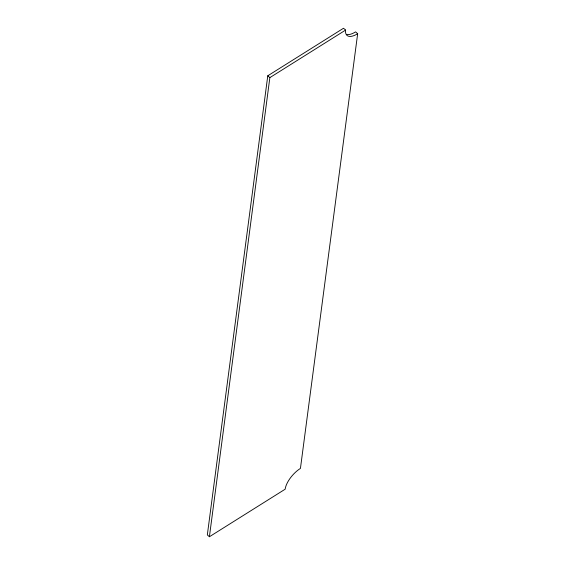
<?xml version="1.0" encoding="UTF-8"?>
<svg xmlns="http://www.w3.org/2000/svg" width="565" height="565" viewBox="0 0 565 565"><rect width="100%" height="100%" fill="white"/><g stroke="black" fill="none" stroke-linecap="round" stroke-linejoin="round"><path stroke-width="0.85" d="M357.666 33.716A18.56 8.263 -48.5 0 1 345.596 30.086L343.52 28.25L267.775 75.788L207.334 534.914L209.403 536.75L285.148 489.212A18.56 8.263 -48.5 0 1 300.439 468.406L357.666 33.716L355.597 31.88A18.56 8.263 -48.5 0 1 346.394 34.373M209.403 536.75L269.851 77.624L345.596 30.086M267.775 75.788L269.851 77.624"/></g></svg>
